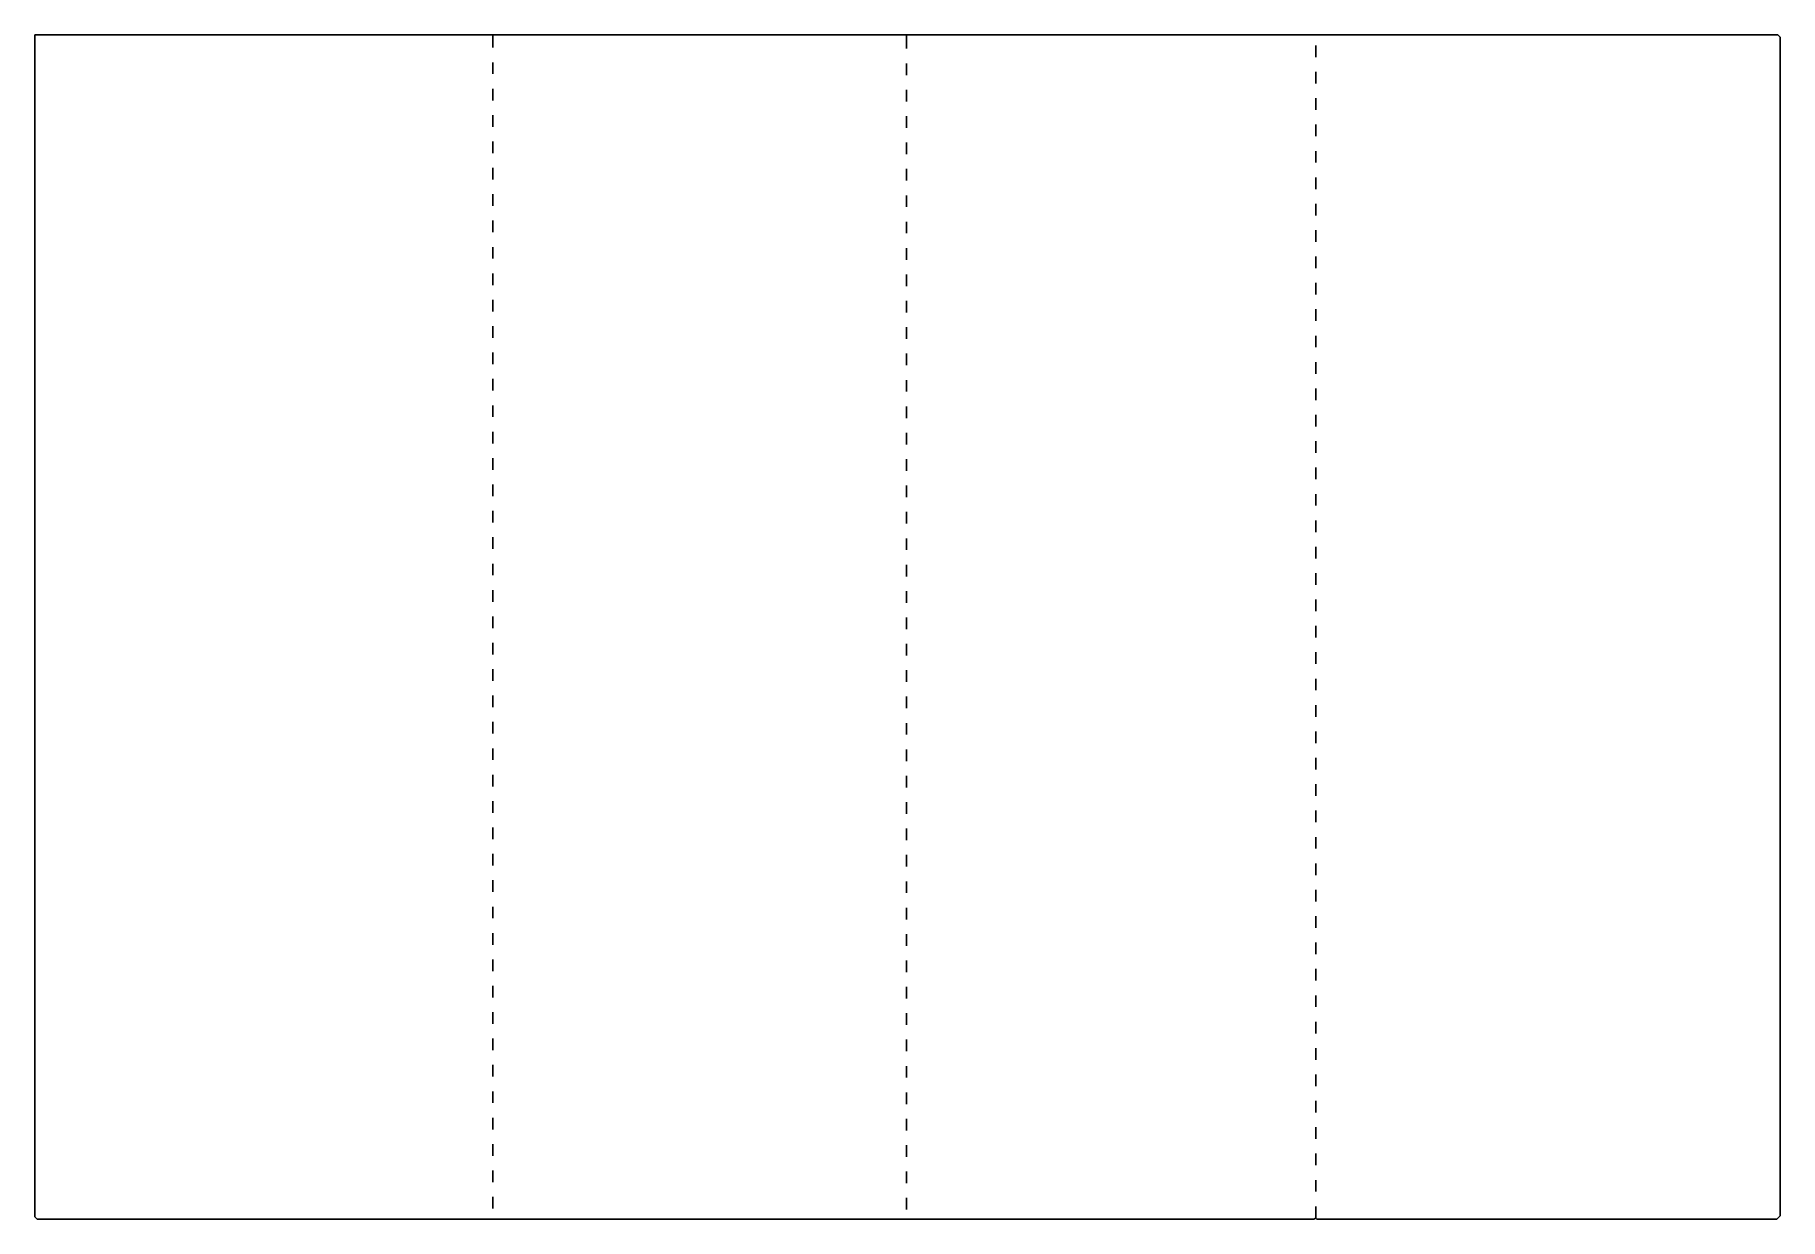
# Model space of a CAD drawing. Extents: x 85 to 1739, y 59 to 1181.
import ezdxf

# ---------------------------------------------------------------- set-up
doc = ezdxf.new("R2010")
doc.units = 0
doc.layers.get('0').update_dxf_attribs({"linetype": 'CONTINUOUS'})

msp = doc.modelspace()

# ---------------------------------------------------------------- linework, layer by layer
at = {"color": 250, "linetype": 'CONTINUOUS'}
for points in [[(1299, 60), (1300, 59), (1736, 59), (1738, 61), (1739, 62), (1739, 1179), (1737, 1181), (85, 1181), (85, 61), (87, 59), (1297, 59), (1299, 60), (1299, 71)], [(519, 1169), (519, 1181)], [(911, 1168), (911, 1181)], [(1299, 1160), (1299, 1171)], [(519, 1144), (519, 1155)], [(911, 1143), (911, 1154)], [(1299, 1135), (1299, 1146)], [(519, 1119), (519, 1130)], [(911, 1118), (911, 1129)], [(1299, 1110), (1299, 1121)], [(519, 1094), (519, 1105)], [(911, 1093), (911, 1104)], [(1299, 1085), (1299, 1096)], [(519, 1069), (519, 1080)], [(911, 1068), (911, 1079)], [(1299, 1060), (1299, 1071)], [(519, 1044), (519, 1055)], [(911, 1043), (911, 1054)], [(1299, 1035), (1299, 1046)], [(519, 1019), (519, 1030)], [(911, 1018), (911, 1029)], [(1299, 1010), (1299, 1021)], [(519, 994), (519, 1005)], [(911, 993), (911, 1004)], [(1299, 985), (1299, 996)], [(519, 969), (519, 980)], [(911, 968), (911, 979)], [(1299, 960), (1299, 971)], [(519, 944), (519, 955)], [(911, 943), (911, 954)], [(1299, 935), (1299, 946)], [(519, 919), (519, 930)], [(911, 918), (911, 929)], [(1299, 910), (1299, 921)], [(519, 894), (519, 905)], [(911, 893), (911, 904)], [(1299, 885), (1299, 896)], [(519, 869), (519, 880)], [(911, 868), (911, 879)], [(1299, 860), (1299, 871)], [(519, 844), (519, 855)], [(911, 843), (911, 854)], [(1299, 835), (1299, 846)], [(519, 819), (519, 830)], [(911, 818), (911, 829)], [(1299, 810), (1299, 821)], [(519, 794), (519, 805)], [(911, 793), (911, 804)], [(1299, 785), (1299, 796)], [(519, 769), (519, 780)], [(911, 768), (911, 779)], [(1299, 760), (1299, 771)], [(519, 744), (519, 755)], [(911, 743), (911, 754)], [(1299, 735), (1299, 746)], [(519, 719), (519, 730)], [(911, 718), (911, 729)], [(1299, 710), (1299, 721)], [(519, 694), (519, 705)], [(911, 693), (911, 704)], [(1299, 685), (1299, 696)], [(519, 669), (519, 680)], [(911, 668), (911, 679)], [(1299, 660), (1299, 671)], [(519, 644), (519, 655)], [(911, 643), (911, 654)], [(1299, 635), (1299, 646)], [(519, 619), (519, 630)], [(911, 618), (911, 629)], [(1299, 610), (1299, 621)], [(519, 594), (519, 605)], [(911, 593), (911, 604)], [(1299, 585), (1299, 596)], [(519, 569), (519, 580)], [(911, 568), (911, 579)], [(1299, 560), (1299, 571)], [(519, 544), (519, 555)], [(911, 543), (911, 554)], [(1299, 535), (1299, 546)], [(519, 519), (519, 530)], [(911, 518), (911, 529)], [(1299, 510), (1299, 521)], [(519, 494), (519, 505)], [(911, 493), (911, 504)], [(519, 469), (519, 480)], [(1299, 485), (1299, 496)], [(911, 468), (911, 479)], [(1299, 460), (1299, 471)], [(519, 444), (519, 455)], [(911, 443), (911, 454)], [(1299, 435), (1299, 446)], [(519, 419), (519, 430)], [(911, 418), (911, 429)], [(1299, 410), (1299, 421)], [(519, 394), (519, 405)], [(911, 393), (911, 404)], [(1299, 385), (1299, 396)], [(519, 369), (519, 380)], [(911, 368), (911, 379)], [(1299, 360), (1299, 371)], [(519, 344), (519, 355)], [(911, 343), (911, 354)], [(1299, 335), (1299, 346)], [(519, 319), (519, 330)], [(911, 318), (911, 329)], [(1299, 310), (1299, 321)], [(519, 294), (519, 305)], [(911, 293), (911, 304)], [(1299, 285), (1299, 296)], [(519, 269), (519, 280)], [(911, 268), (911, 279)], [(1299, 260), (1299, 271)], [(519, 244), (519, 255)], [(911, 243), (911, 254)], [(1299, 235), (1299, 246)], [(519, 219), (519, 230)], [(911, 218), (911, 229)], [(1299, 210), (1299, 221)], [(519, 194), (519, 205)], [(911, 193), (911, 204)], [(1299, 185), (1299, 196)], [(519, 169), (519, 180)], [(911, 168), (911, 179)], [(1299, 160), (1299, 171)], [(519, 144), (519, 155)], [(911, 143), (911, 154)], [(1299, 135), (1299, 146)], [(519, 119), (519, 130)], [(911, 118), (911, 129)], [(1299, 110), (1299, 121)], [(519, 94), (519, 105)], [(911, 93), (911, 104)], [(1299, 85), (1299, 96)], [(519, 69), (519, 80)], [(911, 68), (911, 79)]]:
    msp.add_lwpolyline(points, dxfattribs=at)

doc.saveas('drawing.dxf')
